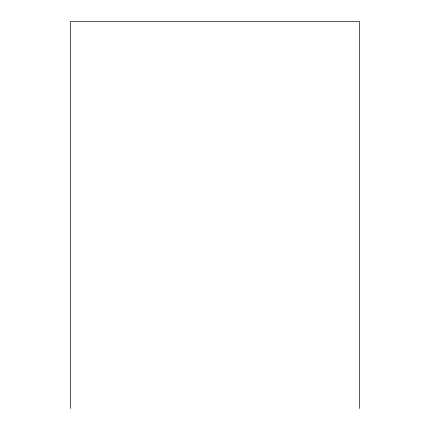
<?xml version="1.0" encoding="UTF-8"?>
<svg xmlns="http://www.w3.org/2000/svg" width="430" height="430" viewBox="0 0 430 430"><rect width="100%" height="100%" fill="white"/><g stroke="black" fill="none" stroke-linecap="round" stroke-linejoin="round"><path stroke-width="0.64" d="M359.539 408.5L359.539 21.5L70.461 21.5L70.461 408.5"/></g></svg>
